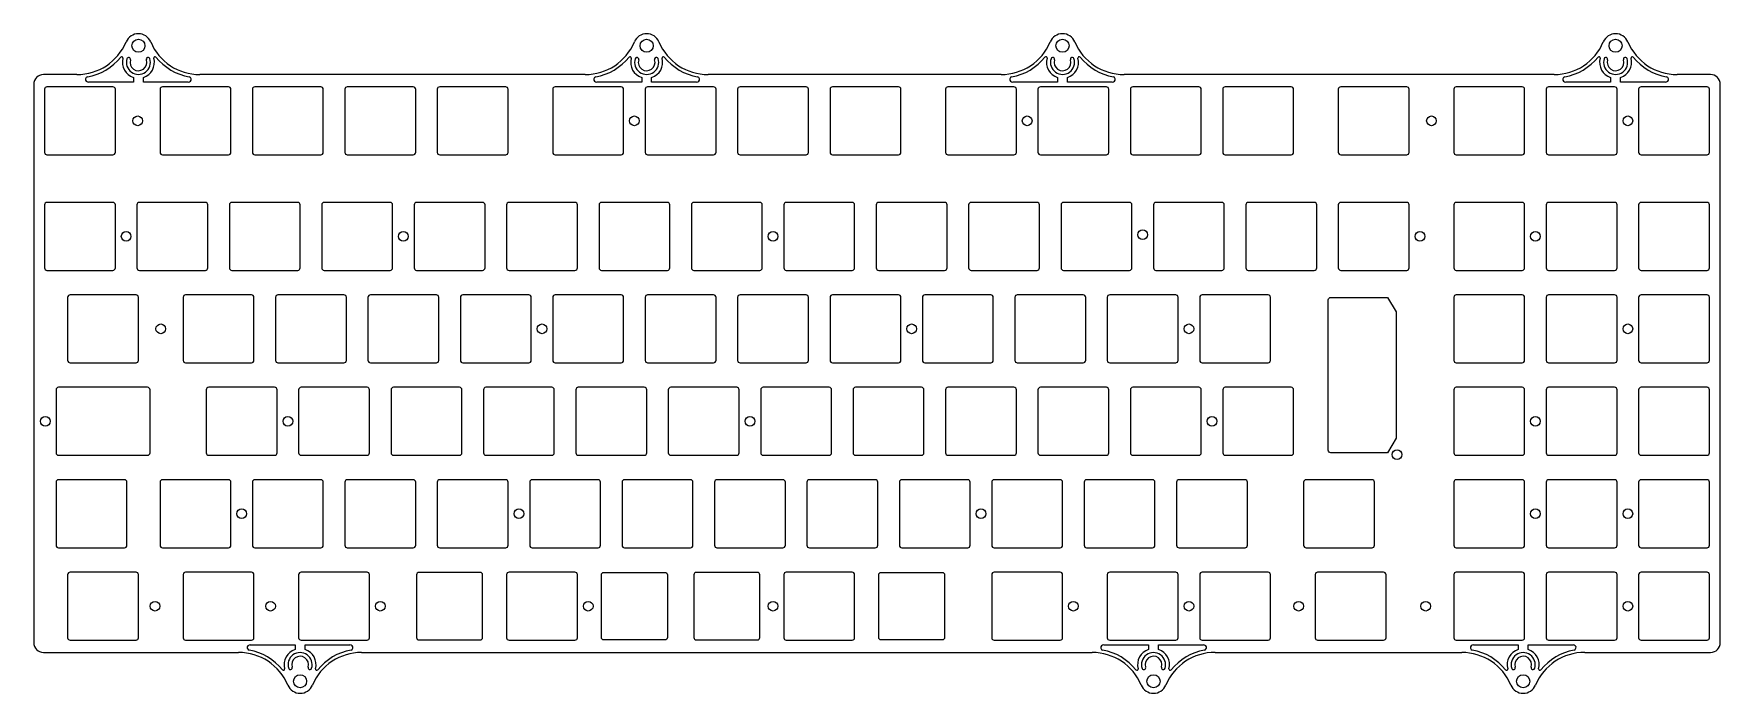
# Model space of a CAD drawing. Header units: millimetres. Extents: x -10 to 338, y -118 to 18.
import ezdxf

# ---------------------------------------------------------------- set-up
doc = ezdxf.new("R2010")
doc.units = ezdxf.units.MM
doc.layers.get('0').update_dxf_attribs({"linetype": 'CONTINUOUS'})
doc.layers.add('BLACK', color=7, linetype='CONTINUOUS')

msp = doc.modelspace()

# ---------------------------------------------------------------- linework, layer by layer
for points in [[(16.5125, 6.5), (16.5125, -6.5, 0.4142123908), (17.0125, -7), (30.6125, -7, 0.4142135624), (31.1125, -6.5), (31.1125, 6.5, 0.4142135624), (30.6125, 7), (17.0125, 7, 0.4142123908)], [(16.5125, 6.5), (16.5125, -6.5, 0.4142123908), (17.0125, -7), (30.6125, -7, 0.4142135624), (31.1125, -6.5), (31.1125, 6.5, 0.4142135624), (30.6125, 7), (17.0125, 7, 0.4142123908)], [(35.5625, 6.5), (35.5625, -6.5, 0.4142123908), (36.0625, -7), (49.6625, -7, 0.4142135624), (50.1625, -6.5), (50.1625, 6.5, 0.4142135624), (49.6625, 7), (36.0625, 7, 0.4142123908)], [(35.5625, -6.5, 0.4142123908), (36.0625, -7), (49.6625, -7, 0.4142135624), (50.1625, -6.5), (50.1625, 6.5, 0.4142135624), (49.6625, 7), (36.0625, 7, 0.4142123908), (35.5625, 6.5)], [(54.6125, 6.5), (54.6125, -6.5, 0.4142123908), (55.1125, -7), (68.7125, -7, 0.4142135624), (69.2125, -6.5), (69.2125, 6.5, 0.4142135624), (68.7125, 7), (55.1125, 7, 0.4142123908)], [(69.2125, 6.5, 0.4142135624), (68.7125, 7), (55.1125, 7, 0.4142123908), (54.6125, 6.5), (54.6125, -6.5, 0.4142123908), (55.1125, -7), (68.7125, -7, 0.4142135624), (69.2125, -6.5)], [(73.6625, 6.5), (73.6625, -6.5, 0.4142123908), (74.1625, -7), (87.7625, -7, 0.4142135624), (88.2625, -6.5), (88.2625, 6.5, 0.4142135624), (87.7625, 7), (74.1625, 7, 0.4142123908)], [(74.1625, -7), (87.7625, -7, 0.4142135624), (88.2625, -6.5), (88.2625, 6.5, 0.4142135624), (87.7625, 7), (74.1625, 7, 0.4142123908), (73.6625, 6.5), (73.6625, -6.5, 0.4142123908)], [(97.475, 6.5), (97.475, -6.5, 0.4142123908), (97.975, -7), (111.575, -7, 0.4142135624), (112.075, -6.5), (112.075, 6.5, 0.4142135624), (111.575, 7), (97.975, 7, 0.4142123908)], [(97.975, 7, 0.4142123908), (97.475, 6.5), (97.475, -6.5, 0.4142123908), (97.975, -7), (111.575, -7, 0.4142135624), (112.075, -6.5), (112.075, 6.5, 0.4142135624), (111.575, 7)], [(178.4375, 6.5), (178.4375, -6.5, 0.4142123908), (178.9375, -7), (192.5375, -7, 0.4142135624), (193.0375, -6.5), (193.0375, 6.5, 0.4142135624), (192.5375, 7), (178.9375, 7, 0.4142123908)], [(193.0375, -6.5), (193.0375, 6.5, 0.4142135624), (192.5375, 7), (178.9375, 7, 0.4142123908), (178.4375, 6.5), (178.4375, -6.5, 0.4142123908), (178.9375, -7), (192.5375, -7, 0.4142135624)], [(197.4875, 6.5), (197.4875, -6.5, 0.4142123908), (197.9875, -7), (211.5875, -7, 0.4142135624), (212.0875, -6.5), (212.0875, 6.5, 0.4142135624), (211.5875, 7), (197.9875, 7, 0.4142123908)], [(211.5875, 7), (197.9875, 7, 0.4142123908), (197.4875, 6.5), (197.4875, -6.5, 0.4142123908), (197.9875, -7), (211.5875, -7, 0.4142135624), (212.0875, -6.5), (212.0875, 6.5, 0.4142135624)], [(216.5375, 6.5), (216.5375, -6.5, 0.4142123908), (217.0375, -7), (230.6375, -7, 0.4142135624), (231.1375, -6.5), (231.1375, 6.5, 0.4142135624), (230.6375, 7), (217.0375, 7, 0.4142123908)], [(231.1375, -6.5), (231.1375, 6.5, 0.4142135624), (230.6375, 7), (217.0375, 7, 0.4142123908), (216.5375, 6.5), (216.5375, -6.5, 0.4142123908), (217.0375, -7), (230.6375, -7, 0.4142135624)], [(235.5875, 6.5), (235.5875, -6.5, 0.4142123908), (236.0875, -7), (249.6875, -7, 0.4142135624), (250.1875, -6.5), (250.1875, 6.5, 0.4142135624), (249.6875, 7), (236.0875, 7, 0.4142123908)], [(250.1875, -6.5), (250.1875, 6.5, 0.4142135624), (249.6875, 7), (236.0875, 7, 0.4142123908), (235.5875, 6.5), (235.5875, -6.5, 0.4142123908), (236.0875, -7), (249.6875, -7, 0.4142135624)], [(240.35, -17.3125), (240.35, -30.3125, 0.4142123908), (240.85, -30.8125), (254.45, -30.8125, 0.4142135624), (254.95, -30.3125), (254.95, -17.3125, 0.4142135624), (254.45, -16.8125), (240.85, -16.8125, 0.4142123908)], [(259.4, -17.3125), (259.4, -30.3125, 0.4142123908), (259.9, -30.8125), (273.5, -30.8125, 0.4142135624), (274, -30.3125), (274, -17.3125, 0.4142135624), (273.5, -16.8125), (259.9, -16.8125, 0.4142123908)], [(257.34375, -67.8875), (257.34375, -36.8875, -0.4142135624), (257.84375, -36.3875), (269.56175, -36.3875), (271.29375, -39.3875), (271.29375, -65.3875), (269.56175, -68.3875), (257.84375, -68.3875, -0.4142123908)], [(235.59375, -55.4125), (235.59375, -68.4125, 0.4142123908), (236.09375, -68.9125), (249.69375, -68.9125, 0.4142135624), (250.19375, -68.4125), (250.19375, -55.4125, 0.4142135624), (249.69375, -54.9125), (236.09375, -54.9125, 0.4142123908)], [(-4.91875, -74.4625), (-4.91875, -87.4625, 0.4142123908), (-4.41875, -87.9625), (9.18125, -87.9625, 0.4142135624), (9.68125, -87.4625), (9.68125, -74.4625, 0.4142135624), (9.18125, -73.9625), (-4.41875, -73.9625, 0.4142123908)], [(16.5125, -74.4625), (16.5125, -87.4625, 0.4142123908), (17.0125, -87.9625), (30.6125, -87.9625, 0.4142135624), (31.1125, -87.4625), (31.1125, -74.4625, 0.4142135624), (30.6125, -73.9625), (17.0125, -73.9625, 0.4142123908)], [(226.065834, -74.462548), (226.065834, -87.462548, 0.4142123908), (226.565834, -87.962548), (240.165834, -87.962548, 0.4142135624), (240.665834, -87.462548), (240.665834, -74.462548, 0.4142135624), (240.165834, -73.962548), (226.565834, -73.962548, 0.4142123908)], [(252.257046, -74.4625), (252.257046, -87.4625, 0.4142123908), (252.757046, -87.9625), (266.357046, -87.9625, 0.4142135624), (266.857046, -87.4625), (266.857046, -74.4625, 0.4142135624), (266.357046, -73.9625), (252.757046, -73.9625, 0.4142123908)], [(11.5625, -93.0125), (-2.0375, -93.0125, 0.4142123908), (-2.5375, -93.5125), (-2.5375, -106.5125, 0.4142123908), (-2.0375, -107.0125), (11.5625, -107.0125, 0.4142135624), (12.0625, -106.5125), (12.0625, -93.5125, 0.4142135624)], [(21.275, -93.5125), (21.275, -106.5125, 0.4142123908), (21.775, -107.0125), (35.375, -107.0125, 0.4142135624), (35.875, -106.5125), (35.875, -93.5125, 0.4142135624), (35.375, -93.0125), (21.775, -93.0125, 0.4142123908)], [(59.6875, -93.5125, 0.4142135624), (59.1875, -93.0125), (45.5875, -93.0125, 0.4142123908), (45.0875, -93.5125), (45.0875, -106.5125, 0.4142123908), (45.5875, -107.0125), (59.1875, -107.0125, 0.4142135624), (59.6875, -106.5125)], [(69.9, -93.0625, 0.4142123908), (69.4, -93.5625), (69.4, -106.4625, 0.4142123908), (69.9, -106.9625), (82.5, -106.9625, 0.4142123908), (83, -106.4625), (83, -93.5625, 0.4142123908), (82.5, -93.0625)], [(102.05, -93.0125), (88.45, -93.0125, 0.4142123908), (87.95, -93.5125), (87.95, -106.5125, 0.4142123908), (88.45, -107.0125), (102.05, -107.0125, 0.4142135624), (102.55, -106.5125), (102.55, -93.5125, 0.4142135624)], [(121.1, -93.5625), (121.1, -106.4625, -0.4142135624), (120.6, -106.9625), (108, -106.9625, -0.4142135624), (107.5, -106.4625), (107.5, -93.5625, -0.4142135624), (108, -93.0625), (120.6, -93.0625, -0.4142135624)], [(126.55, -106.4625, 0.4142123908), (127.05, -106.9625), (139.65, -106.9625, 0.4142123908), (140.15, -106.4625), (140.15, -93.5625, 0.4142123908), (139.65, -93.0625), (127.05, -93.0625, 0.4142123908), (126.55, -93.5625)], [(159.2, -93.0125), (145.6, -93.0125, 0.4142123908), (145.1, -93.5125), (145.1, -106.5125, 0.4142123908), (145.6, -107.0125), (159.2, -107.0125, 0.4142135624), (159.7, -106.5125), (159.7, -93.5125, 0.4142135624)], [(164.65, -106.4625), (164.65, -93.5625, -0.4142135624), (165.15, -93.0625), (177.75, -93.0625, -0.4142135624), (178.25, -93.5625), (178.25, -106.4625, -0.4142135624), (177.75, -106.9625), (165.15, -106.9625, -0.4142135624)], [(187.9625, -106.5125, 0.4142123908), (188.4625, -107.0125), (202.0625, -107.0125, 0.4142135624), (202.5625, -106.5125), (202.5625, -93.5125, 0.4142135624), (202.0625, -93.0125), (188.4625, -93.0125, 0.4142123908), (187.9625, -93.5125)], [(211.775, -106.5125, 0.4142123908), (212.275, -107.0125), (225.875, -107.0125, 0.4142135624), (226.375, -106.5125), (226.375, -93.5125, 0.4142135624), (225.875, -93.0125), (212.275, -93.0125, 0.4142123908), (211.775, -93.5125)], [(231.325, -107.0125), (244.925, -107.0125, 0.4142135624), (245.425, -106.5125), (245.425, -93.5125, 0.4142135624), (244.925, -93.0125), (231.325, -93.0125, 0.4142123908), (230.825, -93.5125), (230.825, -106.5125, 0.4142123908)], [(269.2375, -93.5125, 0.4142135624), (268.7375, -93.0125), (255.1375, -93.0125, 0.4142123908), (254.6375, -93.5125), (254.6375, -106.5125, 0.4142123908), (255.1375, -107.0125), (268.7375, -107.0125, 0.4142135624), (269.2375, -106.5125)]]:
    msp.add_lwpolyline(points, format="xyb", close=True)
for centre in [(276.225, -23.8125), (233.3625, -61.9125), (271.51875, -68.7875), (15.478125, -100.0125), (39.290625, -100.0125), (61.9125, -100.0125), (104.775, -100.0125), (142.875, -100.0125), (204.7875, -100.0125), (228.6, -100.0125), (251.221875, -100.0125)]:
    msp.add_circle(centre, 1)
at = {"layer": 'BLACK', "linetype": 'Continuous'}
for p, q in [((119.359626, 16.25929), (119.359601, 16.259279)), ((205.084628, 16.25929), (205.084601, 16.259279)), ((319.097128, 16.25929), (319.097101, 16.259279)), ((8.864595, 12.892084), (8.864627, 12.892076)), ((9.681753, 12.790147), (9.681756, 12.790146)), ((10.403053, 12.563916), (10.403058, 12.563914)), ((14.40922, 12.818149), (14.409301, 12.818175)), ((15.670523, 13.114552), (15.670513, 13.114543)), ((113.639541, 12.892094), (113.639638, 12.892069)), ((114.456694, 12.79016), (114.45674, 12.790146)), ((115.177984, 12.563934), (115.177999, 12.56393)), ((119.184232, 12.818158), (119.184285, 12.818175)), ((120.445515, 13.114557), (120.445519, 13.11456)), ((199.364541, 12.892094), (199.364638, 12.892069)), ((200.181694, 12.79016), (200.18174, 12.790146)), ((200.902984, 12.563934), (200.902999, 12.56393)), ((204.909232, 12.818158), (204.909285, 12.818175)), ((206.170519, 13.11456), (206.170515, 13.114557)), ((313.377041, 12.892094), (313.377138, 12.892069)), ((314.194194, 12.79016), (314.19424, 12.790146)), ((314.915484, 12.563934), (314.915499, 12.56393)), ((318.921732, 12.818158), (318.921785, 12.818175)), ((320.183015, 13.114557), (320.183019, 13.11456)), ((-9.525, 7.52668), (-9.525, -107.535823)), ((-0.623126, 9.526678), (-7.525001, 9.526678)), ((6.8, 7.000001), (-6.8, 7.000001)), ((1.304532, 8.1743), (1.30452, 8.174287)), ((1.552988, 9.030828), (1.552981, 9.030867)), ((11.030477, 7.986479), (1.78046, 7.986479)), ((11.030477, 8.913515), (11.030477, 7.986479)), ((13.069553, 7.986479), (13.069553, 8.913507)), ((22.3195, 7.986479), (13.069553, 7.986479)), ((22.3195, 7.986492), (22.3195, 7.986479)), ((22.795498, 8.1743), (22.795478, 8.174322)), ((104.1518, 9.526678), (24.72315, 9.526678)), ((104.1518, 9.526697), (104.1518, 9.526678)), ((106.079516, 8.1743), (106.079511, 8.174295)), ((106.327971, 9.030837), (106.327964, 9.030875)), ((115.805461, 7.986479), (106.5555, 7.986479)), ((115.805461, 8.913512), (115.805461, 7.986479)), ((130.625, 7.000001), (117.025, 7.000001)), ((117.844538, 7.986479), (117.844538, 8.913497)), ((127.083286, 7.986479), (117.844538, 7.986479)), ((127.570483, 8.1743), (127.570468, 8.174316)), ((189.8768, 9.526678), (129.4982, 9.526678)), ((149.675, 7.000001), (136.075, 7.000001)), ((168.725, 7.000001), (155.125, 7.000001)), ((189.8768, 9.526697), (189.8768, 9.526678)), ((191.804516, 8.1743), (191.804511, 8.174295)), ((192.052971, 9.030837), (192.052964, 9.030875)), ((201.530461, 7.986479), (192.2805, 7.986479)), ((201.530461, 8.913512), (201.530461, 7.986479)), ((203.569538, 7.986479), (203.569538, 8.913497)), ((212.808286, 7.986479), (203.569538, 7.986479)), ((213.295468, 8.174316), (213.295483, 8.1743)), ((303.8893, 9.526678), (215.2232, 9.526678)), ((273.5, 7.000001), (259.9, 7.000001)), ((297.3125, 7.000001), (283.7125, 7.000001)), ((316.3625, 7.000001), (302.7625, 7.000001)), ((303.8893, 9.526697), (303.8893, 9.526678)), ((305.817016, 8.1743), (305.817011, 8.174295)), ((306.065471, 9.030837), (306.065464, 9.030875)), ((315.542961, 7.986479), (306.293, 7.986479)), ((315.542961, 8.913512), (315.542961, 7.986479)), ((317.582038, 7.986479), (317.582038, 8.913497)), ((326.820786, 7.986479), (317.582038, 7.986479)), ((335.4125, 7.000001), (321.8125, 7.000001)), ((327.307983, 8.1743), (327.307968, 8.174316)), ((336.1375, 9.526678), (329.2357, 9.526678)), ((338.137473, 7.526678), (338.1375, 7.526678)), ((338.1375, -107.535799), (338.1375, 7.526678)), ((-7.3, 6.5), (-7.3, -6.499999)), ((7.3, -6.499999), (7.3, 6.500001)), ((116.525, 6.500001), (116.525, -6.499999)), ((131.125, -6.499999), (131.125, 6.500001)), ((135.575, 6.500001), (135.575, -6.499999)), ((150.175, -6.499999), (150.175, 6.500001)), ((154.625, 6.500001), (154.625, -6.499999)), ((169.225, -6.499999), (169.225, 6.500001)), ((259.4, 6.500001), (259.4, -6.499999)), ((274, -6.499999), (274, 6.500001)), ((283.2125, 6.500001), (283.2125, -6.499999)), ((297.8125, -6.499999), (297.8125, 6.500001)), ((302.2625, 6.500001), (302.2625, -6.499999)), ((316.8625, -6.499999), (316.8625, 6.500001)), ((321.3125, 6.500001), (321.3125, -6.499999)), ((335.9125, -6.499999), (335.9125, 6.500001)), ((-6.799999, -6.999999), (6.8, -6.999999)), ((117.025, -6.999999), (130.625, -6.999999)), ((136.075, -6.999999), (149.675, -6.999999)), ((155.125, -6.999999), (168.725, -6.999999)), ((259.9, -6.999999), (273.5, -6.999999)), ((283.7125, -6.999999), (297.3125, -6.999999)), ((302.7625, -6.999999), (316.3625, -6.999999)), ((321.8125, -6.999999), (335.4125, -6.999999)), ((-7.3, -17.3125), (-7.3, -30.312498)), ((6.8, -16.812499), (-6.799999, -16.812499)), ((7.3, -30.312499), (7.3, -17.312499)), ((11.75, -17.312499), (11.75, -30.312499)), ((25.85, -16.812499), (12.25, -16.812499)), ((26.35, -30.312499), (26.35, -17.312499)), ((30.8, -17.312499), (30.8, -30.312499)), ((44.9, -16.812499), (31.3, -16.812499)), ((45.4, -30.312499), (45.4, -17.312499)), ((49.85, -17.312499), (49.85, -30.312499)), ((63.95, -16.812499), (50.35, -16.812499)), ((64.45, -30.312499), (64.45, -17.312499)), ((68.9, -17.312499), (68.9, -30.312499)), ((83, -16.812499), (69.4, -16.812499)), ((83.5, -30.312499), (83.5, -17.312499)), ((87.95, -17.312499), (87.95, -30.312499)), ((102.05, -16.812499), (88.45, -16.812499)), ((102.55, -30.312499), (102.55, -17.312499)), ((107, -17.312499), (107, -30.312499)), ((121.1, -16.812499), (107.5, -16.812499)), ((121.6, -30.312499), (121.6, -17.312499)), ((126.05, -17.312499), (126.05, -30.312499)), ((140.15, -16.812499), (126.55, -16.812499)), ((140.65, -30.312499), (140.65, -17.312499)), ((145.1, -17.312499), (145.1, -30.312499)), ((159.2, -16.812499), (145.6, -16.812499)), ((159.7, -30.312499), (159.7, -17.312499)), ((164.15, -17.312499), (164.15, -30.312499)), ((178.25, -16.812499), (164.65, -16.812499)), ((178.75, -30.312499), (178.75, -17.312499)), ((183.2, -17.312499), (183.2, -30.312499)), ((197.3, -16.812499), (183.7, -16.812499)), ((197.8, -30.312499), (197.8, -17.312499)), ((202.25, -17.312499), (202.25, -30.312499)), ((216.35, -16.812499), (202.75, -16.812499)), ((216.85, -30.312499), (216.85, -17.312499)), ((221.3, -17.312499), (221.3, -30.312499)), ((235.4, -16.812499), (221.8, -16.812499)), ((235.9, -30.312499), (235.9, -17.312499)), ((283.2125, -17.312499), (283.2125, -30.312499)), ((297.3125, -16.812499), (283.7125, -16.812499)), ((297.8125, -30.312499), (297.8125, -17.312499)), ((302.2625, -17.312499), (302.2625, -30.312499)), ((316.3625, -16.812499), (302.7625, -16.812499)), ((316.8625, -30.312499), (316.8625, -17.312499)), ((321.3125, -17.312499), (321.3125, -30.312499)), ((335.4125, -16.812499), (321.8125, -16.812499)), ((335.9125, -30.312499), (335.9125, -17.312499)), ((-6.8, -30.812499), (6.8, -30.812499)), ((12.25, -30.812499), (25.85, -30.812499)), ((31.3, -30.812499), (44.9, -30.812499)), ((50.35, -30.812499), (63.95, -30.812499)), ((69.4, -30.812499), (83, -30.812499)), ((88.45, -30.812499), (102.05, -30.812499)), ((107.5, -30.812499), (121.1, -30.812499)), ((126.55, -30.812499), (140.15, -30.812499)), ((145.6, -30.812499), (159.2, -30.812499)), ((164.65, -30.812499), (178.25, -30.812499)), ((183.7, -30.812499), (197.3, -30.812499)), ((202.75, -30.812499), (216.35, -30.812499)), ((221.8, -30.812499), (235.4, -30.812499)), ((283.7125, -30.812499), (297.3125, -30.812499)), ((302.7625, -30.812499), (316.3625, -30.812499)), ((321.8125, -30.812499), (335.4125, -30.812499)), ((-2.5375, -36.3625), (-2.5375, -49.362498)), ((11.5625, -35.862499), (-2.037499, -35.862499)), ((12.0625, -49.362499), (12.0625, -36.362499)), ((21.275, -36.362499), (21.275, -49.362499)), ((35.375, -35.862499), (21.775, -35.862499)), ((35.875, -49.362499), (35.875, -36.362499)), ((40.325, -36.362499), (40.325, -49.362499)), ((54.425, -35.862499), (40.825, -35.862499)), ((54.925, -49.362499), (54.925, -36.362499)), ((59.375, -36.362499), (59.375, -49.362499)), ((73.475, -35.862499), (59.875, -35.862499)), ((73.975, -49.362499), (73.975, -36.362499)), ((78.425, -36.362499), (78.425, -49.362499)), ((92.525, -35.862499), (78.925, -35.862499)), ((93.025, -49.362499), (93.025, -36.362499)), ((97.475, -36.362499), (97.475, -49.362499)), ((111.575, -35.862499), (97.975, -35.862499)), ((112.075, -49.362499), (112.075, -36.362499)), ((116.525, -36.362499), (116.525, -49.362499)), ((130.625, -35.862499), (117.025, -35.862499)), ((131.125, -49.362499), (131.125, -36.362499)), ((135.575, -36.362499), (135.575, -49.362499)), ((149.675, -35.862499), (136.075, -35.862499)), ((150.175, -49.362499), (150.175, -36.362499)), ((154.625, -36.362499), (154.625, -49.362499)), ((168.725, -35.862499), (155.125, -35.862499)), ((169.225, -49.362499), (169.225, -36.362499)), ((173.675, -36.362499), (173.675, -49.362499)), ((187.775, -35.862499), (174.175, -35.862499)), ((188.275, -49.362499), (188.275, -36.362499)), ((192.725, -36.362499), (192.725, -49.362499)), ((206.825, -35.862499), (193.225, -35.862499)), ((207.325, -49.362499), (207.325, -36.362499)), ((211.775, -36.362499), (211.775, -49.362499)), ((225.875, -35.862499), (212.275, -35.862499)), ((226.375, -49.362499), (226.375, -36.362499)), ((230.825, -36.362499), (230.825, -49.362499)), ((244.925, -35.862499), (231.325, -35.862499)), ((245.425, -49.362499), (245.425, -36.362499)), ((283.2125, -36.362499), (283.2125, -49.362499)), ((297.3125, -35.862499), (283.7125, -35.862499)), ((297.8125, -49.362499), (297.8125, -36.362499)), ((302.2625, -36.362499), (302.2625, -49.362499)), ((316.3625, -35.862499), (302.7625, -35.862499)), ((316.8625, -49.362499), (316.8625, -36.362499)), ((321.3125, -36.362499), (321.3125, -49.362499)), ((335.4125, -35.862499), (321.8125, -35.862499)), ((335.9125, -49.362499), (335.9125, -36.362499)), ((-2.0375, -49.862499), (11.5625, -49.862499)), ((21.775, -49.862499), (35.375, -49.862499)), ((40.825, -49.862499), (54.425, -49.862499)), ((59.875, -49.862499), (73.475, -49.862499)), ((78.925, -49.862499), (92.525, -49.862499)), ((97.975, -49.862499), (111.575, -49.862499)), ((117.025, -49.862499), (130.625, -49.862499)), ((136.075, -49.862499), (149.675, -49.862499)), ((155.125, -49.862499), (168.725, -49.862499)), ((174.175, -49.862499), (187.775, -49.862499)), ((193.225, -49.862499), (206.825, -49.862499)), ((212.275, -49.862499), (225.875, -49.862499)), ((231.325, -49.862499), (244.925, -49.862499)), ((283.7125, -49.862499), (297.3125, -49.862499)), ((302.7625, -49.862499), (316.3625, -49.862499)), ((321.8125, -49.862499), (335.4125, -49.862499)), ((-4.918754, -55.4125), (-4.918754, -68.412498)), ((13.9436, -54.912499), (-4.418753, -54.912499)), ((14.44375, -68.412499), (14.44375, -55.405627)), ((26.0375, -55.412499), (26.0375, -68.412499)), ((40.1375, -54.912499), (26.5375, -54.912499)), ((40.6375, -68.412499), (40.6375, -55.412499)), ((45.0875, -55.412499), (45.0875, -68.412499)), ((59.1875, -54.912499), (45.5875, -54.912499)), ((59.6875, -68.412499), (59.6875, -55.412499)), ((64.1375, -55.412499), (64.1375, -68.412499)), ((78.2375, -54.912499), (64.6375, -54.912499)), ((78.7375, -68.412499), (78.7375, -55.412499)), ((83.1875, -55.412499), (83.1875, -68.412499)), ((97.2875, -54.912499), (83.6875, -54.912499)), ((97.7875, -68.412499), (97.7875, -55.412499)), ((102.2375, -55.412499), (102.2375, -68.412499)), ((116.3375, -54.912499), (102.7375, -54.912499)), ((116.8375, -68.412499), (116.8375, -55.412499)), ((121.2875, -55.412499), (121.2875, -68.412499)), ((135.3875, -54.912499), (121.7875, -54.912499)), ((135.8875, -68.412499), (135.8875, -55.412499)), ((140.3375, -55.412499), (140.3375, -68.412499)), ((154.4375, -54.912499), (140.8375, -54.912499)), ((154.9375, -68.412499), (154.9375, -55.412499)), ((159.3875, -55.412499), (159.3875, -68.412499)), ((173.4875, -54.912499), (159.8875, -54.912499)), ((173.9875, -68.412499), (173.9875, -55.412499)), ((178.4375, -55.412499), (178.4375, -68.412499)), ((192.5375, -54.912499), (178.9375, -54.912499)), ((193.0375, -68.412499), (193.0375, -55.412499)), ((197.4875, -55.412499), (197.4875, -68.412499)), ((211.5875, -54.912499), (197.9875, -54.912499)), ((212.0875, -68.412499), (212.0875, -55.412499)), ((216.5375, -55.412499), (216.5375, -68.412499)), ((230.6375, -54.912499), (217.0375, -54.912499)), ((231.1375, -68.412499), (231.1375, -55.412499)), ((283.2125, -55.4125), (283.2125, -68.4125)), ((297.3125, -54.9125), (283.7125, -54.9125)), ((297.8125, -68.4125), (297.8125, -55.4125)), ((302.2625, -55.4125), (302.2625, -68.4125)), ((316.3625, -54.9125), (302.7625, -54.9125)), ((316.8625, -68.4125), (316.8625, -55.4125)), ((321.3125, -55.4125), (321.3125, -68.4125)), ((335.4125, -54.9125), (321.8125, -54.9125)), ((335.9125, -68.4125), (335.9125, -55.4125)), ((-4.418754, -68.912499), (13.94375, -68.912499)), ((13.94375, -68.912449), (13.94375, -68.912499)), ((26.5375, -68.912499), (40.1375, -68.912499)), ((45.5875, -68.912499), (59.1875, -68.912499)), ((64.6375, -68.912499), (78.2375, -68.912499)), ((83.6875, -68.912499), (97.2875, -68.912499)), ((102.7375, -68.912499), (116.3375, -68.912499)), ((121.7875, -68.912499), (135.3875, -68.912499)), ((140.8375, -68.912499), (154.4375, -68.912499)), ((159.8875, -68.912499), (173.4875, -68.912499)), ((178.9375, -68.912499), (192.5375, -68.912499)), ((197.9875, -68.912499), (211.5875, -68.912499)), ((217.0375, -68.912499), (230.6375, -68.912499)), ((283.7125, -68.9125), (297.3125, -68.9125)), ((302.7625, -68.9125), (316.3625, -68.9125)), ((321.8125, -68.9125), (335.4125, -68.9125)), ((35.5625, -74.462499), (35.5625, -87.462499)), ((49.6625, -73.962499), (36.0625, -73.962499)), ((50.1625, -87.462499), (50.1625, -74.462499)), ((54.6125, -74.462499), (54.6125, -87.462499)), ((68.7125, -73.962499), (55.1125, -73.962499)), ((69.2125, -87.462499), (69.2125, -74.462499)), ((73.6625, -74.462499), (73.6625, -87.462499)), ((87.7625, -73.962499), (74.1625, -73.962499)), ((88.2625, -87.462499), (88.2625, -74.462499)), ((92.7125, -74.462499), (92.7125, -87.462499)), ((106.8125, -73.962499), (93.2125, -73.962499)), ((107.3125, -87.462499), (107.3125, -74.462499)), ((111.7625, -74.462499), (111.7625, -87.462499)), ((125.8625, -73.962499), (112.2625, -73.962499)), ((126.3625, -87.462499), (126.3625, -74.462499)), ((130.8125, -74.462499), (130.8125, -87.462499)), ((144.9125, -73.962499), (131.3125, -73.962499)), ((145.4125, -87.462499), (145.4125, -74.462499)), ((149.8625, -74.462499), (149.8625, -87.462499)), ((163.9625, -73.962499), (150.3625, -73.962499)), ((164.4625, -87.462499), (164.4625, -74.462499)), ((168.9125, -74.462499), (168.9125, -87.462499)), ((183.0125, -73.962499), (169.4125, -73.962499)), ((183.5125, -87.462499), (183.5125, -74.462499)), ((187.9625, -74.462499), (187.9625, -87.462499)), ((202.0625, -73.962499), (188.4625, -73.962499)), ((202.5625, -87.462499), (202.5625, -74.462499)), ((207.0125, -74.462499), (207.0125, -87.462499)), ((221.1125, -73.962499), (207.5125, -73.962499)), ((221.6125, -87.462499), (221.6125, -74.462499)), ((283.2125, -74.4625), (283.2125, -87.4625)), ((297.3125, -73.9625), (283.7125, -73.9625)), ((297.8125, -87.4625), (297.8125, -74.4625)), ((302.2625, -74.462499), (302.2625, -87.462499)), ((316.3625, -73.962499), (302.7625, -73.962499)), ((316.8625, -87.462499), (316.8625, -74.462499)), ((321.3125, -74.4625), (321.3125, -87.4625)), ((335.4125, -73.9625), (321.8125, -73.9625)), ((335.9125, -87.4625), (335.9125, -74.4625)), ((36.0625, -87.962499), (49.6625, -87.962499)), ((55.1125, -87.962499), (68.7125, -87.962499)), ((74.1625, -87.962499), (87.7625, -87.962499)), ((93.2125, -87.962499), (106.8125, -87.962499)), ((112.2625, -87.962499), (125.8625, -87.962499)), ((131.3125, -87.962499), (144.9125, -87.962499)), ((150.3625, -87.962499), (163.9625, -87.962499)), ((169.4125, -87.962499), (183.0125, -87.962499)), ((188.4625, -87.962499), (202.0625, -87.962499)), ((207.5125, -87.962499), (221.1125, -87.962499)), ((283.7125, -87.9625), (297.3125, -87.9625)), ((302.7625, -87.962499), (316.3625, -87.962499)), ((321.8125, -87.9625), (335.4125, -87.9625)), ((283.2125, -93.512499), (283.2125, -106.512499)), ((297.3125, -93.012499), (283.7125, -93.012499)), ((297.8125, -106.512499), (297.8125, -93.512499)), ((302.2625, -93.512499), (302.2625, -106.512499)), ((316.3625, -93.012499), (302.7625, -93.012499)), ((316.8625, -106.512499), (316.8625, -93.512499)), ((321.3125, -93.512499), (321.3125, -106.512499)), ((335.4125, -93.012499), (321.8125, -93.012499)), ((335.9125, -106.512499), (335.9125, -93.512499)), ((283.7125, -107.012499), (297.3125, -107.012499)), ((302.7625, -107.012499), (316.3625, -107.012499)), ((321.8125, -107.012499), (335.4125, -107.012499)), ((-7.525002, -109.535822), (32.71437, -109.535822)), ((34.642045, -108.183476), (34.642016, -108.183444)), ((35.117974, -107.995623), (44.367961, -107.995623)), ((35.117974, -107.995648), (35.117974, -107.995623)), ((44.367961, -107.995623), (44.367961, -108.922651)), ((46.407038, -108.922657), (46.407038, -107.995623)), ((46.407038, -107.995623), (55.6572, -107.995623)), ((55.884522, -109.039952), (55.884529, -109.039991)), ((56.132983, -108.183444), (56.133002, -108.183424)), ((58.06064, -109.535822), (208.6394, -109.535822)), ((210.567045, -108.183476), (210.567016, -108.183444)), ((211.042974, -107.995623), (220.292961, -107.995623)), ((211.042974, -107.995648), (211.042974, -107.995623)), ((220.292961, -107.995623), (220.292961, -108.922651)), ((222.332038, -108.922657), (222.332038, -107.995623)), ((222.332038, -107.995623), (231.5822, -107.995623)), ((231.809522, -109.039952), (231.809529, -109.039991)), ((232.057983, -108.183444), (232.058002, -108.183424)), ((233.999571, -109.535822), (284.8394, -109.535822)), ((286.767045, -108.183476), (286.767016, -108.183444)), ((287.242974, -107.995623), (296.492961, -107.995623)), ((287.242974, -107.995648), (287.242974, -107.995623)), ((296.492961, -107.995623), (296.492961, -108.922651)), ((298.532038, -108.922657), (298.532038, -107.995623)), ((298.532038, -107.995623), (307.7822, -107.995623)), ((308.009522, -109.039952), (308.009529, -109.039991)), ((308.257983, -108.183444), (308.258002, -108.183424)), ((310.199571, -109.535822), (336.154835, -109.535822)), ((41.767048, -113.123649), (41.767006, -113.123683)), ((43.028176, -112.827331), (43.028214, -112.827319)), ((47.034416, -112.573066), (47.034458, -112.573079)), ((47.755766, -112.799295), (47.755758, -112.799292)), ((48.572924, -112.901229), (48.572942, -112.901234)), ((217.692048, -113.123649), (217.692006, -113.123683)), ((218.953176, -112.827332), (218.953214, -112.827319)), ((222.959421, -112.573051), (222.959407, -112.573046)), ((223.680712, -112.799275), (223.680759, -112.79929)), ((224.497924, -112.901229), (224.497942, -112.901234)), ((293.892048, -113.123649), (293.892006, -113.123683)), ((295.153214, -112.827319), (295.153176, -112.827331)), ((299.159407, -112.573046), (299.159421, -112.573051)), ((299.880759, -112.79929), (299.880712, -112.799275)), ((300.697924, -112.901229), (300.697942, -112.901234)), ((42.852871, -116.268434), (42.852882, -116.26843)), ((218.777873, -116.268434), (218.777882, -116.26843)), ((294.977873, -116.268434), (294.977882, -116.26843))]:
    msp.add_line(p, q, dxfattribs=at)
at = {"layer": 'BLACK'}
for centre, radius in [((12.050015, 15.464364), 1.35), ((116.825, 15.464364), 1.35), ((202.55, 15.464364), 1.35), ((316.5625, 15.464364), 1.35), ((11.90625, 0.000001), 1), ((114.3, 0.000001), 1), ((195.2625, 0.000001), 1), ((278.60625, 0.000001), 1), ((319.0875, 0.000001), 1), ((9.525, -23.812499), 1), ((66.675, -23.812499), 1), ((142.875, -23.812499), 1), ((219.0842, -23.462499), 1), ((300.0375, -23.812499), 1), ((16.66875, -42.862499), 1), ((95.25, -42.862499), 1), ((171.45, -42.862499), 1), ((228.6, -42.862499), 1), ((319.0875, -42.862499), 1), ((-7.14375, -61.912499), 1), ((42.8625, -61.912499), 1), ((138.1125, -61.912499), 1), ((300.0375, -61.912499), 1), ((33.3375, -80.962499), 1), ((90.4875, -80.962499), 1), ((185.7375, -80.962499), 1), ((300.0375, -80.962499), 1), ((319.0875, -80.962499), 1), ((277.415625, -100.012499), 1), ((319.0875, -100.012499), 1), ((45.3875, -115.473509), 1.35), ((221.3125, -115.473509), 1.35), ((297.5125, -115.473509), 1.35)]:
    msp.add_circle(centre, radius, dxfattribs=at)
for centre, radius, start, end in [((12.050015, 15.192443), 2.75, 22.82664945, 157.17335055), ((116.824999, 15.192442), 2.75, 22.82667673, 157.17332327), ((202.55, 15.192443), 2.75, 22.82664945, 157.17335055), ((316.5625, 15.192443), 2.75, 22.82664945, 157.17335055), ((-0.623124, 20.526678), 11, 269.99998958, 337.17334853), ((24.72315, 20.526661), 10.999983, 202.82657794, 270), ((104.15183, 20.526761), 11.000061, 269.99984374, 337.17301271), ((129.4982, 20.526801), 11.000123, 202.82711695, 270), ((189.8768, 20.526801), 11.000104, 270, 337.1728813), ((215.2232, 20.526801), 11.000123, 202.82711695, 270), ((303.8893, 20.526801), 11.000104, 270, 337.1728813), ((329.2357, 20.526801), 11.000123, 202.82711695, 270), ((-0.623125, 20.526678), 11.700002, 280.71900516, 320.69002136), ((8.62297, 12.956181), 0.250007, 345.14317568, 140.6959679), ((12.05, 12.047351), 3.295505, 165.14767804, 251.97886882), ((12.050014, 12.047359), 2.482014, 162.58634283, 18.09302557), ((10.0424, 12.677031), 0.377967, 342.58651857, 162.58611028), ((12.05001, 12.047361), 1.726066, 162.58639442, 18.09291247), ((12.04991, 12.047411), 3.295609, 288.02274936, 14.85078337), ((14.05, 12.700801), 0.377965, 18.09089291, 198.09526474), ((15.4771, 12.956201), 0.250027, 39.30626036, 194.85895347), ((24.72317, 20.526671), 11.699996, 219.30990319, 259.28091538), ((104.1519, 20.526701), 11.699985, 280.71879032, 320.68980702), ((113.398, 12.956201), 0.25003, 345.1360782, 140.70619146), ((116.825, 12.047401), 3.295561, 165.14859089, 251.97888936), ((116.825, 12.047401), 2.481999, 162.58729246, 18.0921183), ((114.8174, 12.677101), 0.377961, 342.5758658, 162.59696122), ((116.825, 12.047401), 1.726049, 162.58764132, 18.09170188), ((116.8249, 12.047401), 3.295606, 288.0226667, 14.8509737), ((118.825, 12.700801), 0.377979, 18.091625, 198.09455851), ((120.2521, 12.956201), 0.250041, 39.30840418, 194.85807204), ((129.4982, 20.526701), 11.700034, 219.30988002, 259.28072137), ((189.8769, 20.526701), 11.699985, 280.71879032, 320.68980702), ((199.123, 12.956201), 0.25003, 345.1360782, 140.70619146), ((202.55, 12.047401), 3.295561, 165.14859089, 251.97888936), ((202.55, 12.047401), 2.481999, 162.58729246, 18.0921183), ((200.5424, 12.677101), 0.377961, 342.5758658, 162.59696122), ((202.55, 12.047401), 1.726049, 162.58764132, 18.09170188), ((202.5499, 12.047401), 3.295606, 288.0226667, 14.8509737), ((204.55, 12.700801), 0.377979, 18.091625, 198.09455851), ((205.9771, 12.956201), 0.250041, 39.30840418, 194.85807204), ((215.2232, 20.526701), 11.700034, 219.30988002, 259.28072137), ((303.8894, 20.526701), 11.699985, 280.71879032, 320.68980702), ((313.1355, 12.956201), 0.25003, 345.1360782, 140.70619146), ((316.5625, 12.047401), 3.295561, 165.14859089, 251.97888936), ((316.5625, 12.047401), 2.481999, 162.58729246, 18.0921183), ((314.5549, 12.677101), 0.377961, 342.5758658, 162.59696122), ((316.5625, 12.047401), 1.726049, 162.58764132, 18.09170188), ((316.5624, 12.047401), 3.295606, 288.0226667, 14.8509737), ((318.5625, 12.700801), 0.377979, 18.091625, 198.09455851), ((319.9896, 12.956201), 0.250041, 39.30840418, 194.85807204), ((329.2357, 20.526701), 11.700034, 219.30988002, 259.28072137), ((-7.525001, 7.526679), 1.999999, 90, 179.99997135), ((-6.799999, 6.5), 0.500001, 90.00011459, 180), ((1.64597, 8.539581), 0.50001, 100.71796449, 226.93228895), ((1.78046, 8.683451), 0.696972, 226.93164753, 270), ((6.8, 6.500001), 0.5, 0, 90), ((22.3195, 8.683501), 0.697036, 270, 313.06975849), ((22.4541, 8.539601), 0.499943, 313.06284436, 79.28609177), ((106.421, 8.539601), 0.500056, 100.723512, 226.93000334), ((106.5555, 8.683601), 0.697122, 226.93667524, 270), ((117.025, 6.500001), 0.5, 90, 180), ((127.0942, 8.683901), 0.697523, 269.10344799, 313.06442287), ((127.2291, 8.539601), 0.49994, 313.0615376, 79.28789349), ((130.625, 6.500001), 0.5, 0, 90), ((136.075, 6.500001), 0.5, 90, 180), ((149.675, 6.500001), 0.5, 0, 90), ((155.125, 6.500001), 0.5, 90, 180), ((168.725, 6.500001), 0.5, 0, 90), ((192.146, 8.539601), 0.500056, 100.723512, 226.93000334), ((192.2805, 8.683601), 0.697122, 226.93667524, 270), ((212.8192, 8.683901), 0.697523, 269.10344799, 313.06442287), ((212.9541, 8.539601), 0.49994, 313.0615376, 79.28789349), ((259.9, 6.500001), 0.5, 90, 180), ((273.5, 6.500001), 0.5, 0, 90), ((283.7125, 6.500001), 0.5, 90, 180), ((297.3125, 6.500001), 0.5, 0, 90), ((302.7625, 6.500001), 0.5, 90, 180), ((306.1585, 8.539601), 0.500056, 100.723512, 226.93000334), ((306.293, 8.683601), 0.697122, 226.93667524, 270), ((316.3625, 6.500001), 0.5, 0, 90), ((321.8125, 6.500001), 0.5, 90, 180), ((326.8317, 8.683901), 0.697523, 269.10344799, 313.06442287), ((326.9666, 8.539601), 0.49994, 313.0615376, 79.28789349), ((335.4125, 6.500001), 0.5, 0, 90), ((336.1375, 7.526701), 1.999977, 359.99934109, 90), ((-6.799999, -6.499998), 0.500001, 180.00011459, 270), ((6.8, -6.499999), 0.5, 270, 0), ((117.025, -6.499999), 0.5, 180, 270), ((130.625, -6.499999), 0.5, 270, 0), ((136.075, -6.499999), 0.5, 180, 270), ((149.675, -6.499999), 0.5, 270, 0), ((155.125, -6.499999), 0.5, 180, 270), ((168.725, -6.499999), 0.5, 270, 0), ((259.9, -6.499999), 0.5, 180, 270), ((273.5, -6.499999), 0.5, 270, 0), ((283.7125, -6.499999), 0.5, 180, 270), ((297.3125, -6.499999), 0.5, 270, 0), ((302.7625, -6.499999), 0.5, 180, 270), ((316.3625, -6.499999), 0.5, 270, 0), ((321.8125, -6.499999), 0.5, 180, 270), ((335.4125, -6.499999), 0.5, 270, 0), ((-6.799999, -17.3125), 0.500001, 90, 180), ((6.8, -17.312499), 0.5, 0, 90), ((12.25, -17.312499), 0.5, 90, 180), ((25.85, -17.312499), 0.5, 0, 90), ((31.3, -17.312499), 0.5, 90, 180), ((44.9, -17.312499), 0.5, 0, 90), ((50.35, -17.312499), 0.5, 90, 180), ((63.95, -17.312499), 0.5, 0, 90), ((69.4, -17.312499), 0.5, 90, 180), ((83, -17.312499), 0.5, 0, 90), ((88.45, -17.312499), 0.5, 90, 180), ((102.05, -17.312499), 0.5, 0, 90), ((107.5, -17.312499), 0.5, 90, 180), ((121.1, -17.312499), 0.5, 0, 90), ((126.55, -17.312499), 0.5, 90, 180), ((140.15, -17.312499), 0.5, 0, 90), ((145.6, -17.312499), 0.5, 90, 180), ((159.2, -17.312499), 0.5, 0, 90), ((164.65, -17.312499), 0.5, 90, 180), ((178.25, -17.312499), 0.5, 0, 90), ((183.7, -17.312499), 0.5, 90, 180), ((197.3, -17.312499), 0.5, 0, 90), ((202.75, -17.312499), 0.5, 90, 180), ((216.35, -17.312499), 0.5, 0, 90), ((221.8, -17.312499), 0.5, 90, 180), ((235.4, -17.312499), 0.5, 0, 90), ((283.7125, -17.312499), 0.5, 90, 180), ((297.3125, -17.312499), 0.5, 0, 90), ((302.7625, -17.312499), 0.5, 90, 180), ((316.3625, -17.312499), 0.5, 0, 90), ((321.8125, -17.312499), 0.5, 90, 180), ((335.4125, -17.312499), 0.5, 0, 90), ((-6.799999, -30.312498), 0.500001, 180, 269.99988541), ((6.8, -30.312499), 0.5, 270, 0), ((12.25, -30.312499), 0.5, 180, 270), ((25.85, -30.312499), 0.5, 270, 0), ((31.3, -30.312499), 0.5, 180, 270), ((44.9, -30.312499), 0.5, 270, 0), ((50.35, -30.312499), 0.5, 180, 270), ((63.95, -30.312499), 0.5, 270, 0), ((69.4, -30.312499), 0.5, 180, 270), ((83, -30.312499), 0.5, 270, 0), ((88.45, -30.312499), 0.5, 180, 270), ((102.05, -30.312499), 0.5, 270, 0), ((107.5, -30.312499), 0.5, 180, 270), ((121.1, -30.312499), 0.5, 270, 0), ((126.55, -30.312499), 0.5, 180, 270), ((140.15, -30.312499), 0.5, 270, 0), ((145.6, -30.312499), 0.5, 180, 270), ((159.2, -30.312499), 0.5, 270, 0), ((164.65, -30.312499), 0.5, 180, 270), ((178.25, -30.312499), 0.5, 270, 0), ((183.7, -30.312499), 0.5, 180, 270), ((197.3, -30.312499), 0.5, 270, 0), ((202.75, -30.312499), 0.5, 180, 270), ((216.35, -30.312499), 0.5, 270, 0), ((221.8, -30.312499), 0.5, 180, 270), ((235.4, -30.312499), 0.5, 270, 0), ((283.7125, -30.312499), 0.5, 180, 270), ((297.3125, -30.312499), 0.5, 270, 0), ((302.7625, -30.312499), 0.5, 180, 270), ((316.3625, -30.312499), 0.5, 270, 0), ((321.8125, -30.312499), 0.5, 180, 270), ((335.4125, -30.312499), 0.5, 270, 0), ((-2.037499, -36.3625), 0.500001, 90, 180), ((11.5625, -36.362499), 0.5, 0, 90), ((21.775, -36.362499), 0.5, 90, 180), ((35.375, -36.362499), 0.5, 0, 90), ((40.825, -36.362499), 0.5, 90, 180), ((54.425, -36.362499), 0.5, 0, 90), ((59.875, -36.362499), 0.5, 90, 180), ((73.475, -36.362499), 0.5, 0, 90), ((78.925, -36.362499), 0.5, 90, 180), ((92.525, -36.362499), 0.5, 0, 90), ((97.975, -36.362499), 0.5, 90, 180), ((111.575, -36.362499), 0.5, 0, 90), ((117.025, -36.362499), 0.5, 90, 180), ((130.625, -36.362499), 0.5, 0, 90), ((136.075, -36.362499), 0.5, 90, 180), ((149.675, -36.362499), 0.5, 0, 90), ((155.125, -36.362499), 0.5, 90, 180), ((168.725, -36.362499), 0.5, 0, 90), ((174.175, -36.362499), 0.5, 90, 180), ((187.775, -36.362499), 0.5, 0, 90), ((193.225, -36.362499), 0.5, 90, 180), ((206.825, -36.362499), 0.5, 0, 90), ((212.275, -36.362499), 0.5, 90, 180), ((225.875, -36.362499), 0.5, 0, 90), ((231.325, -36.362499), 0.5, 90, 180), ((244.925, -36.362499), 0.5, 0, 90), ((283.7125, -36.362499), 0.5, 90, 180), ((297.3125, -36.362499), 0.5, 0, 90), ((302.7625, -36.362499), 0.5, 90, 180), ((316.3625, -36.362499), 0.5, 0, 90), ((321.8125, -36.362499), 0.5, 90, 180), ((335.4125, -36.362499), 0.5, 0, 90), ((-2.037499, -49.362498), 0.500001, 180, 269.99988541), ((11.5625, -49.362499), 0.5, 270, 0), ((21.775, -49.362499), 0.5, 180, 270), ((35.375, -49.362499), 0.5, 270, 0), ((40.825, -49.362499), 0.5, 180, 270), ((54.425, -49.362499), 0.5, 270, 0), ((59.875, -49.362499), 0.5, 180, 270), ((73.475, -49.362499), 0.5, 270, 0), ((78.925, -49.362499), 0.5, 180, 270), ((92.525, -49.362499), 0.5, 270, 0), ((97.975, -49.362499), 0.5, 180, 270), ((111.575, -49.362499), 0.5, 270, 0), ((117.025, -49.362499), 0.5, 180, 270), ((130.625, -49.362499), 0.5, 270, 0), ((136.075, -49.362499), 0.5, 180, 270), ((149.675, -49.362499), 0.5, 270, 0), ((155.125, -49.362499), 0.5, 180, 270), ((168.725, -49.362499), 0.5, 270, 0), ((174.175, -49.362499), 0.5, 180, 270), ((187.775, -49.362499), 0.5, 270, 0), ((193.225, -49.362499), 0.5, 180, 270), ((206.825, -49.362499), 0.5, 270, 0), ((212.275, -49.362499), 0.5, 180, 270), ((225.875, -49.362499), 0.5, 270, 0), ((231.325, -49.362499), 0.5, 180, 270), ((244.925, -49.362499), 0.5, 270, 0), ((283.7125, -49.362499), 0.5, 180, 270), ((297.3125, -49.362499), 0.5, 270, 0), ((302.7625, -49.362499), 0.5, 180, 270), ((316.3625, -49.362499), 0.5, 270, 0), ((321.8125, -49.362499), 0.5, 180, 270), ((335.4125, -49.362499), 0.5, 270, 0), ((-4.418753, -55.4125), 0.500001, 90, 180), ((13.9436, -55.412699), 0.5002, 0.81009448, 90), ((26.5375, -55.412499), 0.5, 90, 180), ((40.1375, -55.412499), 0.5, 0, 90), ((45.5875, -55.412499), 0.5, 90, 180), ((59.1875, -55.412499), 0.5, 0, 90), ((64.6375, -55.412499), 0.5, 90, 180), ((78.2375, -55.412499), 0.5, 0, 90), ((83.6875, -55.412499), 0.5, 90, 180), ((97.2875, -55.412499), 0.5, 0, 90), ((102.7375, -55.412499), 0.5, 90, 180), ((116.3375, -55.412499), 0.5, 0, 90), ((121.7875, -55.412499), 0.5, 90, 180), ((135.3875, -55.412499), 0.5, 0, 90), ((140.8375, -55.412499), 0.5, 90, 180), ((154.4375, -55.412499), 0.5, 0, 90), ((159.8875, -55.412499), 0.5, 90, 180), ((173.4875, -55.412499), 0.5, 0, 90), ((178.9375, -55.412499), 0.5, 90, 180), ((192.5375, -55.412499), 0.5, 0, 90), ((197.9875, -55.412499), 0.5, 90, 180), ((211.5875, -55.412499), 0.5, 0, 90), ((217.0375, -55.412499), 0.5, 90, 180), ((230.6375, -55.412499), 0.5, 0, 90), ((283.712501, -55.412501), 0.500001, 90.00011459, 179.99988541), ((297.3125, -55.4125), 0.5, 0, 90), ((302.7625, -55.4125), 0.5, 90, 180), ((316.3625, -55.4125), 0.5, 0, 90), ((321.8125, -55.4125), 0.5, 90, 180), ((335.4125, -55.4125), 0.5, 0, 90), ((-4.418753, -68.412498), 0.500001, 180, 269.99988541), ((13.9438, -68.412499), 0.49995, 269.99426985, 0), ((26.5375, -68.412499), 0.5, 180, 270), ((40.1375, -68.412499), 0.5, 270, 0), ((45.5875, -68.412499), 0.5, 180, 270), ((59.1875, -68.412499), 0.5, 270, 0), ((64.6375, -68.412499), 0.5, 180, 270), ((78.2375, -68.412499), 0.5, 270, 0), ((83.6875, -68.412499), 0.5, 180, 270), ((97.2875, -68.412499), 0.5, 270, 0), ((102.7375, -68.412499), 0.5, 180, 270), ((116.3375, -68.412499), 0.5, 270, 0), ((121.7875, -68.412499), 0.5, 180, 270), ((135.3875, -68.412499), 0.5, 270, 0), ((140.8375, -68.412499), 0.5, 180, 270), ((154.4375, -68.412499), 0.5, 270, 0), ((159.8875, -68.412499), 0.5, 180, 270), ((173.4875, -68.412499), 0.5, 270, 0), ((178.9375, -68.412499), 0.5, 180, 270), ((192.5375, -68.412499), 0.5, 270, 0), ((197.9875, -68.412499), 0.5, 180, 270), ((211.5875, -68.412499), 0.5, 270, 0), ((217.0375, -68.412499), 0.5, 180, 270), ((230.6375, -68.412499), 0.5, 270, 0), ((283.712501, -68.412499), 0.500001, 180.00011459, 269.99988541), ((297.3125, -68.4125), 0.5, 270, 0), ((302.7625, -68.4125), 0.5, 180, 270), ((316.3625, -68.4125), 0.5, 270, 0), ((321.8125, -68.4125), 0.5, 180, 270), ((335.4125, -68.4125), 0.5, 270, 0), ((36.0625, -74.462499), 0.5, 90, 180), ((49.6625, -74.462499), 0.5, 0, 90), ((55.1125, -74.462499), 0.5, 90, 180), ((68.7125, -74.462499), 0.5, 0, 90), ((74.1625, -74.462499), 0.5, 90, 180), ((87.7625, -74.462499), 0.5, 0, 90), ((93.2125, -74.462499), 0.5, 90, 180), ((106.8125, -74.462499), 0.5, 0, 90), ((112.2625, -74.462499), 0.5, 90, 180), ((125.8625, -74.462499), 0.5, 0, 90), ((131.3125, -74.462499), 0.5, 90, 180), ((144.9125, -74.462499), 0.5, 0, 90), ((150.3625, -74.462499), 0.5, 90, 180), ((163.9625, -74.462499), 0.5, 0, 90), ((169.4125, -74.462499), 0.5, 90, 180), ((183.0125, -74.462499), 0.5, 0, 90), ((188.4625, -74.462499), 0.5, 90, 180), ((202.0625, -74.462499), 0.5, 0, 90), ((207.5125, -74.462499), 0.5, 90, 180), ((221.1125, -74.462499), 0.5, 0, 90), ((283.712501, -74.462501), 0.500001, 90.00011459, 179.99988541), ((297.3125, -74.4625), 0.5, 0, 90), ((302.762501, -74.4625), 0.500001, 90.00011459, 179.99988541), ((316.362499, -74.4625), 0.500001, 0.00011459, 89.99988541), ((321.812501, -74.462501), 0.500001, 90.00011459, 179.99988541), ((335.4125, -74.4625), 0.5, 0, 90), ((36.0625, -87.462499), 0.5, 180, 270), ((49.6625, -87.462499), 0.5, 270, 0), ((55.1125, -87.462499), 0.5, 180, 270), ((68.7125, -87.462499), 0.5, 270, 0), ((74.1625, -87.462499), 0.5, 180, 270), ((87.7625, -87.462499), 0.5, 270, 0), ((93.2125, -87.462499), 0.5, 180, 270), ((106.8125, -87.462499), 0.5, 270, 0), ((112.2625, -87.462499), 0.5, 180, 270), ((125.8625, -87.462499), 0.5, 270, 0), ((131.3125, -87.462499), 0.5, 180, 270), ((144.9125, -87.462499), 0.5, 270, 0), ((150.3625, -87.462499), 0.5, 180, 270), ((163.9625, -87.462499), 0.5, 270, 0), ((169.4125, -87.462499), 0.5, 180, 270), ((183.0125, -87.462499), 0.5, 270, 0), ((188.4625, -87.462499), 0.5, 180, 270), ((202.0625, -87.462499), 0.5, 270, 0), ((207.5125, -87.462499), 0.5, 180, 270), ((221.1125, -87.462499), 0.5, 270, 0), ((283.712501, -87.462499), 0.500001, 180.00011459, 269.99988541), ((297.3125, -87.4625), 0.5, 270, 0), ((302.762501, -87.462498), 0.500001, 180.00011459, 269.99988541), ((316.362499, -87.462498), 0.500001, 270.00011459, 359.99988541), ((321.812501, -87.462499), 0.500001, 180.00011459, 269.99988541), ((335.4125, -87.4625), 0.5, 270, 0), ((283.712501, -93.5125), 0.500001, 90.00011459, 179.99988541), ((297.312499, -93.5125), 0.500001, 0.00011459, 89.99988541), ((302.762501, -93.5125), 0.500001, 90.00011459, 179.99988541), ((316.362499, -93.5125), 0.500001, 0.00011459, 89.99988541), ((321.8125, -93.512499), 0.5, 90, 180), ((335.4125, -93.512499), 0.5, 0, 90), ((-7.525001, -107.535823), 1.999999, 180, 269.99997135), ((283.712501, -106.512498), 0.500001, 180.00011459, 269.99988541), ((297.312499, -106.512498), 0.500001, 270.00011459, 359.99988541), ((302.762501, -106.512498), 0.500001, 180.00011459, 269.99988541), ((316.362499, -106.512498), 0.500001, 270.00011459, 359.99988541), ((321.8125, -106.512499), 0.5, 180, 270), ((335.4125, -106.512499), 0.5, 270, 0), ((336.1373, -107.535699), 2.0002, 270.50229699, 359.9971355), ((32.71437, -120.535829), 11.000007, 22.82670226, 90), ((34.9835, -108.548699), 0.500004, 133.07367296, 259.2775013), ((35.1178, -108.692299), 0.696638, 89.98568944, 133.07633387), ((32.7144, -120.535799), 11.69997, 39.31001902, 79.28116545), ((45.38747, -112.056479), 3.295498, 108.02094275, 194.85265769), ((45.3875, -112.056499), 2.482014, 342.58620116, 198.09312051), ((45.3875, -112.056499), 1.726064, 342.58559885, 198.09320613), ((45.3875, -112.056499), 3.295516, 345.14781313, 71.97865309), ((58.06064, -120.535829), 11.000005, 90, 157.17331897), ((58.0607, -120.535799), 11.700034, 100.71932064, 140.69029465), ((55.6572, -108.692199), 0.696576, 46.91809064, 90), ((55.7916, -108.548699), 0.499954, 280.71108113, 46.93485898), ((208.6394, -120.535799), 10.999977, 22.82661885, 90), ((210.9085, -108.548699), 0.500004, 133.07367296, 259.2775013), ((211.0428, -108.692299), 0.696638, 89.98568944, 133.07633387), ((208.6394, -120.535799), 11.69997, 39.31001902, 79.28116545), ((221.3125, -112.056499), 3.295522, 108.02133117, 194.85218789), ((221.3125, -112.056499), 2.482014, 342.58626863, 198.09312051), ((221.3125, -112.056499), 1.726064, 342.58613742, 198.09321644), ((221.3125, -112.056499), 3.295516, 345.14781313, 71.97865309), ((233.9855, -120.535599), 10.999787, 89.92670683, 157.17414026), ((233.9857, -120.535799), 11.700034, 100.71932064, 140.69029465), ((231.5822, -108.692199), 0.696576, 46.91809064, 90), ((231.7166, -108.548699), 0.499954, 280.71108113, 46.93485898), ((284.8394, -120.535799), 10.999977, 22.82661885, 90), ((287.1085, -108.548699), 0.500004, 133.07367296, 259.2775013), ((287.2428, -108.692299), 0.696638, 89.98568944, 133.07633387), ((284.8394, -120.535799), 11.69997, 39.31001902, 79.28116545), ((297.5125, -112.056499), 3.295522, 108.02133117, 194.85218789), ((297.5125, -112.056499), 2.482014, 342.58626863, 198.09312051), ((297.5125, -112.056499), 1.726064, 342.58613742, 198.09324799), ((297.5125, -112.056499), 3.295516, 345.14781313, 71.97865309), ((310.1855, -120.535599), 10.999787, 89.92670683, 157.17414026), ((310.1857, -120.535799), 11.700034, 100.71932064, 140.69029465), ((307.7822, -108.692199), 0.696576, 46.91809064, 90), ((307.9166, -108.548699), 0.499954, 280.71108113, 46.93485898), ((41.9605, -112.965299), 0.249932, 219.30201698, 14.85381657), ((43.3875, -112.709899), 0.377963, 198.09810028, 18.08768908), ((47.3951, -112.686199), 0.377974, 162.58532148, 342.58992746), ((48.8146, -112.965299), 0.24998, 165.1520951, 320.68337156), ((217.8855, -112.965299), 0.249932, 219.30201698, 14.85381657), ((219.3125, -112.709899), 0.377964, 198.09824434, 18.08764201), ((223.3201, -112.686199), 0.377974, 162.5829253, 342.5902621), ((224.7396, -112.965299), 0.24998, 165.1520951, 320.68337156), ((294.0855, -112.965299), 0.249932, 219.30201698, 14.85381657), ((295.5125, -112.709899), 0.377964, 198.09810028, 18.08749791), ((299.5201, -112.686199), 0.377974, 162.5829253, 342.5902621), ((300.9396, -112.965299), 0.24998, 165.1520951, 320.68337156), ((45.387499, -115.201587), 2.75, 202.82664945, 337.17335055), ((221.3125, -115.201586), 2.75, 202.82667673, 337.17332327), ((297.5125, -115.201586), 2.75, 202.82667673, 337.17332327)]:
    msp.add_arc(centre, radius, start, end, dxfattribs=at)

doc.saveas('drawing.dxf')
